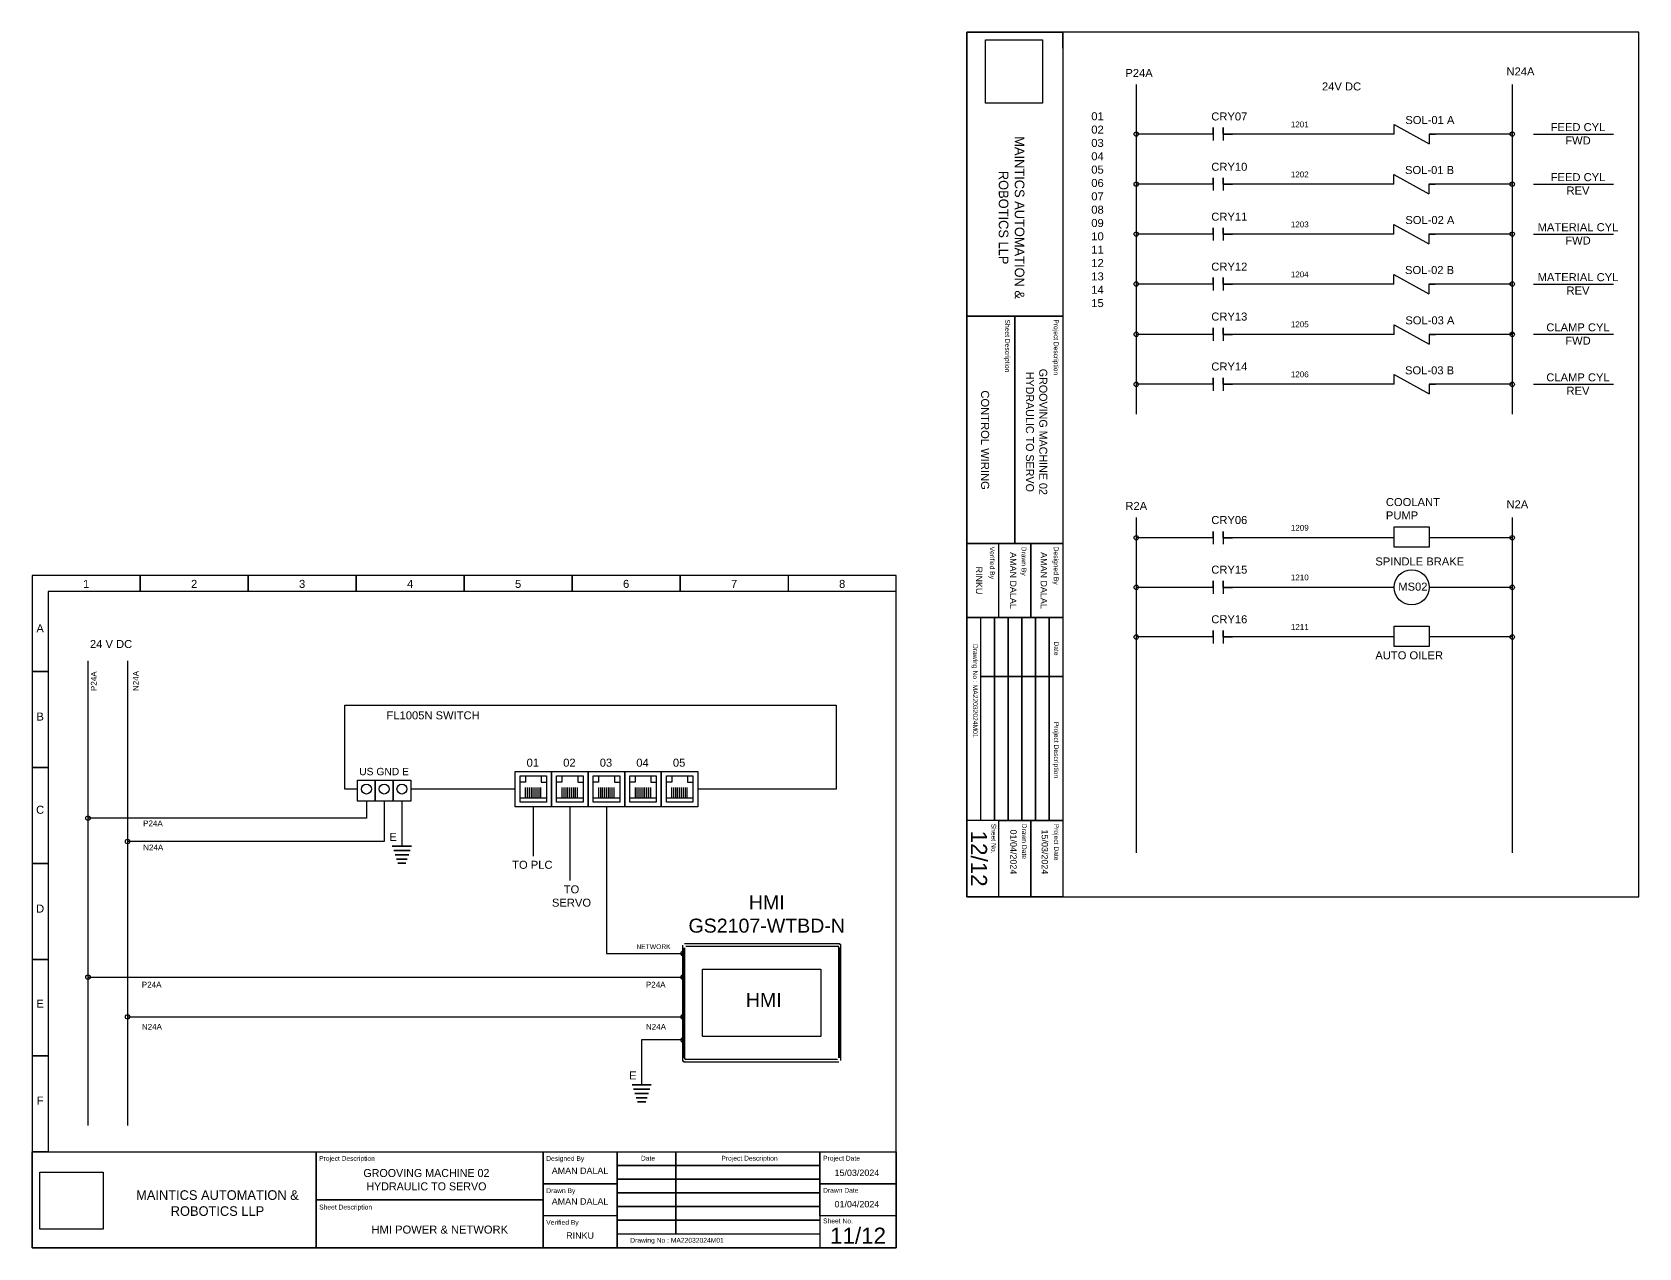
# Model space of a CAD drawing. Header units: millimetres. Extents: x -11 to 5160, y -11 to 2043.
# Drawn here: x 4292 to 4794, y 1095 to 1474 of the extents above; entities that cross this region are included whole.
import ezdxf

# ---------------------------------------------------------------- set-up
doc = ezdxf.new("R2010")
doc.units = ezdxf.units.MM
doc.styles.add('Annotative', font='arial.ttf')
doc.styles.get("Standard").update_dxf_attribs({"font": 'arial.ttf'})
picture_1 = doc.add_image_def('image1.jpg', size_in_pixel=(150, 135))

# ---------------------------------------------------------------- blocks, each defined once
blk = doc.blocks.new('WIRE CONNECTION DOT')
h = blk.add_hatch()
h.set_pattern_fill('ANGLE', color=256)
h.set_pattern_definition([(0, (-340.583, -408.029), (0, 6.985), [5.08, -1.905]), (90, (-340.583, -408.029), (-6.985, 4e-16), [5.08, -1.905])])
h.paths.add_polyline_path([(-0.7, 0, 1), (0.7, 0, 1)])
blk.add_circle((0, 0), 0.7)
blk = doc.blocks.new('A$C1800f2cd')
blk.add_circle((0.7, 0.7), 0.7)
blk = doc.blocks.new('NO Contact')
for p, q in [((3, 0), (0, 0)), ((3, 0), (3, 2)), ((3, 2), (3, -2)), ((6.11, 0), (6.11, 2)), ((6.11, 2), (6.11, -2)), ((6.11, 0), (9.11, 0))]:
    blk.add_line(p, q)
blk = doc.blocks.new('WIRE HALF DOT')
h = blk.add_hatch()
h.set_pattern_fill('ANGLE', color=256)
h.set_pattern_definition([(0, (-422.6584, -422.219), (0, 6.985), [5.08, -1.905]), (90, (-422.6584, -422.219), (-6.985, 4e-16), [5.08, -1.905])])
h.paths.add_polyline_path([(0, -0.7), (0, 0.7, 1)])
blk.add_line((0, 0.7), (0, -0.7))
blk.add_arc((0, 0), 0.7, 90, 270)
blk = doc.blocks.new('RJ45 FEMALE')
for p, q in [((3.32, -2.75), (3.32, 0.51)), ((3.92, -2.75), (3.92, 0.51)), ((4.52, -2.75), (4.52, 0.51)), ((5.11, -2.75), (5.11, 0.51)), ((5.71, -2.75), (5.71, 0.51)), ((6.31, -2.75), (6.31, 0.51)), ((6.91, -2.75), (6.91, 0.51)), ((7.51, -2.75), (7.51, 0.51)), ((8.11, -2.75), (8.11, 0.51)), ((1.58, -2.75), (9.85, -2.75))]:
    blk.add_line(p, q)
for points in [[(0, 5.51), (11.43, 5.51), (11.43, -5.51), (0, -5.51)], [(1.58, 4.11), (9.85, 4.11), (9.85, -4.11), (1.58, -4.11)]]:
    blk.add_lwpolyline(points, close=True)
for points in [[(3.25, 4.11), (3.25, 2.15), (1.58, 2.15)], [(8.18, 4.11), (8.18, 2.15), (9.85, 2.15)]]:
    blk.add_lwpolyline(points)

msp = doc.modelspace()

# ---------------------------------------------------------------- linework, layer by layer
for p, q in [((4614.308, 1469.167), (4614.308, 1474.167)), ((4637.251, 1457.777), (4637.251, 1354.85)), ((4754.739, 1457.777), (4754.739, 1354.85)), ((4661.262, 1442.342), (4637.251, 1442.342)), ((4717.814, 1442.342), (4664.368, 1442.342)), ((4717.814, 1442.342), (4715.814, 1442.342)), ((4717.814, 1442.342), (4717.814, 1445.363)), ((4717.814, 1445.363), (4728.8, 1439.321)), ((4754.739, 1442.342), (4728.8, 1442.342)), ((4728.8, 1442.342), (4728.8, 1439.321)), ((4728.8, 1442.342), (4730.8, 1442.342)), ((4761.39, 1442.343), (4786.39, 1442.343)), ((4761.39, 1442.343), (4786.39, 1442.343)), ((4661.262, 1426.721), (4637.251, 1426.721)), ((4717.718, 1426.721), (4664.368, 1426.721)), ((4717.718, 1426.721), (4715.718, 1426.721)), ((4717.718, 1426.721), (4717.718, 1429.742)), ((4717.718, 1429.742), (4728.704, 1423.699)), ((4754.739, 1426.721), (4728.704, 1426.721)), ((4728.704, 1426.721), (4728.704, 1423.699)), ((4728.704, 1426.721), (4730.704, 1426.721)), ((4761.39, 1426.721), (4786.39, 1426.721)), ((4761.39, 1426.721), (4786.39, 1426.721)), ((4661.262, 1411.112), (4637.251, 1411.112)), ((4717.718, 1411.112), (4664.368, 1411.112)), ((4717.718, 1411.112), (4715.718, 1411.112)), ((4717.718, 1411.112), (4717.718, 1414.133)), ((4717.718, 1414.133), (4728.704, 1408.09)), ((4754.739, 1411.112), (4728.704, 1411.112)), ((4728.704, 1411.112), (4728.704, 1408.09)), ((4728.704, 1411.112), (4730.704, 1411.112)), ((4761.39, 1411.101), (4786.39, 1411.101)), ((4761.39, 1411.101), (4786.39, 1411.101)), ((4717.718, 1395.503), (4717.718, 1398.524)), ((4717.718, 1398.524), (4728.704, 1392.481)), ((4661.262, 1395.503), (4637.251, 1395.503)), ((4717.718, 1395.503), (4664.368, 1395.503)), ((4717.718, 1395.503), (4715.718, 1395.503)), ((4754.739, 1395.503), (4728.704, 1395.503)), ((4728.704, 1395.503), (4728.704, 1392.481)), ((4728.704, 1395.503), (4730.704, 1395.503)), ((4761.39, 1395.492), (4786.39, 1395.492)), ((4761.39, 1395.492), (4786.39, 1395.492)), ((4717.814, 1379.789), (4717.814, 1382.81)), ((4717.814, 1382.81), (4728.8, 1376.767)), ((4661.262, 1379.789), (4637.251, 1379.789)), ((4717.814, 1379.789), (4664.368, 1379.789)), ((4717.814, 1379.789), (4715.814, 1379.789)), ((4754.739, 1379.789), (4728.8, 1379.789)), ((4728.8, 1379.789), (4728.8, 1376.767)), ((4728.8, 1379.789), (4730.8, 1379.789)), ((4761.39, 1379.818), (4786.39, 1379.818)), ((4761.39, 1379.818), (4786.39, 1379.818)), ((4717.814, 1364.196), (4717.814, 1367.217)), ((4717.814, 1367.217), (4728.8, 1361.174)), ((4661.262, 1364.196), (4637.251, 1364.196)), ((4717.814, 1364.196), (4664.368, 1364.196)), ((4717.814, 1364.196), (4715.814, 1364.196)), ((4754.739, 1364.196), (4728.8, 1364.196)), ((4728.8, 1364.196), (4728.8, 1361.174)), ((4728.8, 1364.196), (4730.8, 1364.196)), ((4761.39, 1364.196), (4786.39, 1364.196)), ((4761.39, 1364.196), (4786.39, 1364.196)), ((4637.251, 1322.591), (4637.251, 1217.878)), ((4754.739, 1322.591), (4754.739, 1217.878)), ((4661.262, 1316.282), (4637.251, 1316.282)), ((4717.814, 1316.282), (4664.368, 1316.282)), ((4717.814, 1316.282), (4715.814, 1316.282)), ((4754.739, 1316.282), (4728.8, 1316.282)), ((4325.97, 1304.532), (4325.97, 1299.532)), ((4325.97, 1299.532), (4325.97, 1304.532)), ((4359.72, 1304.532), (4359.72, 1299.532)), ((4359.72, 1299.532), (4359.72, 1304.532)), ((4393.47, 1304.532), (4393.47, 1299.532)), ((4393.47, 1299.532), (4393.47, 1304.532)), ((4427.22, 1304.532), (4427.22, 1299.532)), ((4427.22, 1299.532), (4427.22, 1304.532)), ((4460.97, 1304.532), (4460.97, 1299.532)), ((4460.97, 1299.532), (4460.97, 1304.532)), ((4494.72, 1304.532), (4494.72, 1299.532)), ((4494.72, 1299.532), (4494.72, 1304.532)), ((4528.47, 1304.532), (4528.47, 1299.532)), ((4661.262, 1300.784), (4637.251, 1300.784)), ((4717.814, 1300.784), (4664.368, 1300.784)), ((4717.814, 1300.784), (4715.814, 1300.784)), ((4754.739, 1300.784), (4728.8, 1300.784)), ((4562.22, 1299.532), (4297.22, 1299.532)), ((4297.22, 1299.532), (4297.22, 1124.532)), ((4661.262, 1285.287), (4637.251, 1285.287)), ((4717.814, 1285.287), (4664.368, 1285.287)), ((4717.814, 1285.287), (4715.814, 1285.287)), ((4754.739, 1285.287), (4728.8, 1285.287)), ((4297.22, 1274.532), (4292.22, 1274.532)), ((4292.22, 1274.532), (4297.22, 1274.532)), ((4297.22, 1244.532), (4292.22, 1244.532)), ((4292.22, 1244.532), (4297.22, 1244.532)), ((4404.763, 1219.974), (4410.763, 1219.974)), ((4410.763, 1219.974), (4404.763, 1219.974)), ((4405.201, 1218.617), (4410.325, 1218.617)), ((4410.325, 1218.617), (4405.201, 1218.617)), ((4405.628, 1217.294), (4409.898, 1217.294)), ((4409.898, 1217.294), (4405.628, 1217.294)), ((4406.067, 1215.936), (4409.46, 1215.936)), ((4409.46, 1215.936), (4406.067, 1215.936)), ((4297.22, 1214.532), (4292.22, 1214.532)), ((4292.22, 1214.532), (4297.22, 1214.532)), ((4406.494, 1214.614), (4409.033, 1214.614)), ((4409.033, 1214.614), (4406.494, 1214.614)), ((4297.22, 1184.532), (4292.22, 1184.532)), ((4292.22, 1184.532), (4297.22, 1184.532)), ((4309.672, 1179.033), (4495.602, 1179.033)), ((4322.047, 1166.658), (4495.602, 1166.658)), ((4297.22, 1154.532), (4292.22, 1154.532)), ((4292.22, 1154.532), (4297.22, 1154.532)), ((4479.685, 1145.453), (4485.685, 1145.453)), ((4485.685, 1145.453), (4479.685, 1145.453)), ((4480.124, 1144.096), (4485.247, 1144.096)), ((4485.247, 1144.096), (4480.124, 1144.096)), ((4480.551, 1142.773), (4484.82, 1142.773)), ((4484.82, 1142.773), (4480.551, 1142.773)), ((4480.989, 1141.416), (4484.382, 1141.416)), ((4484.382, 1141.416), (4480.989, 1141.416)), ((4481.416, 1140.093), (4483.955, 1140.093)), ((4483.955, 1140.093), (4481.416, 1140.093)), ((4297.22, 1124.532), (4292.22, 1124.532))]:
    msp.add_line(p, q)
at = {"color": 7, "linetype": 'Continuous'}
for p, q in [((4495.602, 1153.012), (4495.602, 1189.085)), ((4496.02, 1153.851), (4496.02, 1188.246)), ((4496.077, 1189.56), (4544.331, 1189.56)), ((4496.079, 1188.186), (4496.079, 1153.91)), ((4544.28, 1189.509), (4496.128, 1189.509)), ((4496.497, 1188.724), (4543.911, 1188.724)), ((4543.851, 1188.664), (4496.557, 1188.664)), ((4544.28, 1189.509), (4544.293, 1189.508)), ((4544.293, 1189.508), (4544.3, 1189.508)), ((4544.3, 1189.508), (4544.316, 1189.507)), ((4544.316, 1189.507), (4544.331, 1189.506)), ((4544.329, 1153.91), (4544.329, 1188.186)), ((4544.331, 1189.56), (4544.364, 1189.559)), ((4544.331, 1189.506), (4544.347, 1189.503)), ((4544.347, 1189.503), (4544.363, 1189.501)), ((4544.363, 1189.501), (4544.379, 1189.498)), ((4544.364, 1189.559), (4544.396, 1189.556)), ((4544.379, 1189.498), (4544.395, 1189.494)), ((4544.388, 1188.246), (4544.388, 1153.851)), ((4544.395, 1189.494), (4544.411, 1189.49)), ((4544.396, 1189.556), (4544.428, 1189.55)), ((4544.411, 1189.49), (4544.427, 1189.485)), ((4544.427, 1189.485), (4544.442, 1189.48)), ((4544.428, 1189.55), (4544.459, 1189.542)), ((4544.442, 1189.48), (4544.458, 1189.474)), ((4544.458, 1189.474), (4544.473, 1189.468)), ((4544.459, 1189.542), (4544.49, 1189.533)), ((4544.473, 1189.468), (4544.488, 1189.461)), ((4544.488, 1189.461), (4544.502, 1189.454)), ((4544.49, 1189.533), (4544.521, 1189.521)), ((4544.502, 1189.454), (4544.516, 1189.446)), ((4544.516, 1189.446), (4544.531, 1189.438)), ((4544.521, 1189.521), (4544.55, 1189.507)), ((4544.531, 1189.438), (4544.545, 1189.429)), ((4544.545, 1189.429), (4544.558, 1189.42)), ((4544.55, 1189.507), (4544.578, 1189.491)), ((4544.558, 1189.42), (4544.571, 1189.41)), ((4544.571, 1189.41), (4544.584, 1189.4)), ((4544.578, 1189.491), (4544.605, 1189.473)), ((4544.584, 1189.4), (4544.597, 1189.39)), ((4544.597, 1189.39), (4544.61, 1189.379)), ((4544.605, 1189.473), (4544.631, 1189.453)), ((4544.61, 1189.379), (4544.622, 1189.368)), ((4544.622, 1189.368), (4544.633, 1189.356)), ((4544.631, 1189.453), (4544.656, 1189.432)), ((4544.633, 1189.356), (4544.644, 1189.344)), ((4544.644, 1189.344), (4544.655, 1189.331)), ((4544.655, 1189.331), (4544.666, 1189.318)), ((4544.656, 1189.432), (4544.679, 1189.409)), ((4544.666, 1189.318), (4544.676, 1189.305)), ((4544.676, 1189.305), (4544.685, 1189.291)), ((4544.679, 1189.409), (4544.7, 1189.385)), ((4544.685, 1189.291), (4544.694, 1189.277)), ((4544.694, 1189.277), (4544.703, 1189.263)), ((4544.7, 1189.385), (4544.72, 1189.359)), ((4544.703, 1189.263), (4544.711, 1189.248)), ((4544.711, 1189.248), (4544.718, 1189.233)), ((4544.718, 1189.233), (4544.725, 1189.218)), ((4544.72, 1189.359), (4544.737, 1189.332)), ((4544.725, 1189.218), (4544.732, 1189.203)), ((4544.732, 1189.203), (4544.738, 1189.188)), ((4544.737, 1189.332), (4544.753, 1189.304)), ((4544.738, 1189.188), (4544.743, 1189.172)), ((4544.743, 1189.172), (4544.748, 1189.156)), ((4544.748, 1189.156), (4544.752, 1189.141)), ((4544.752, 1189.141), (4544.756, 1189.125)), ((4544.753, 1189.304), (4544.767, 1189.274)), ((4544.756, 1189.125), (4544.759, 1189.108)), ((4544.759, 1189.108), (4544.761, 1189.092)), ((4544.761, 1189.092), (4544.763, 1189.076)), ((4544.763, 1189.076), (4544.765, 1189.06)), ((4544.765, 1189.06), (4544.766, 1189.044)), ((4544.767, 1189.274), (4544.779, 1189.244)), ((4544.779, 1189.244), (4544.789, 1189.213)), ((4544.789, 1189.213), (4544.796, 1189.182)), ((4544.796, 1189.182), (4544.802, 1189.15)), ((4544.802, 1189.15), (4544.805, 1189.117)), ((4544.805, 1189.117), (4544.806, 1189.085)), ((4544.806, 1189.085), (4544.806, 1153.012)), ((4501.633, 1181.307), (4501.633, 1160.79)), ((4538.584, 1181.498), (4501.824, 1181.498)), ((4538.775, 1160.79), (4538.775, 1181.307)), ((4501.824, 1160.598), (4538.584, 1160.598)), ((4495.603, 1152.98), (4495.602, 1153.012)), ((4495.606, 1152.947), (4495.603, 1152.98)), ((4495.612, 1152.915), (4495.606, 1152.947)), ((4495.619, 1152.884), (4495.612, 1152.915)), ((4495.629, 1152.853), (4495.619, 1152.884)), ((4495.641, 1152.823), (4495.629, 1152.853)), ((4495.655, 1152.793), (4495.641, 1152.823)), ((4495.643, 1153.037), (4495.642, 1153.053)), ((4495.644, 1153.021), (4495.643, 1153.037)), ((4495.646, 1153.005), (4495.644, 1153.021)), ((4495.649, 1152.988), (4495.646, 1153.005)), ((4495.652, 1152.972), (4495.649, 1152.988)), ((4495.656, 1152.957), (4495.652, 1152.972)), ((4495.671, 1152.765), (4495.655, 1152.793)), ((4495.66, 1152.941), (4495.656, 1152.957)), ((4495.665, 1152.925), (4495.66, 1152.941)), ((4495.67, 1152.91), (4495.665, 1152.925)), ((4495.676, 1152.895), (4495.67, 1152.91)), ((4495.689, 1152.738), (4495.671, 1152.765)), ((4495.683, 1152.88), (4495.676, 1152.895)), ((4495.689, 1152.865), (4495.683, 1152.88)), ((4495.697, 1152.85), (4495.689, 1152.865)), ((4495.708, 1152.712), (4495.689, 1152.738)), ((4495.705, 1152.836), (4495.697, 1152.85)), ((4495.714, 1152.822), (4495.705, 1152.836)), ((4495.729, 1152.688), (4495.708, 1152.712)), ((4495.723, 1152.808), (4495.714, 1152.822)), ((4495.732, 1152.794), (4495.723, 1152.808)), ((4495.752, 1152.665), (4495.729, 1152.688)), ((4495.742, 1152.781), (4495.732, 1152.794)), ((4495.752, 1152.768), (4495.742, 1152.781)), ((4495.763, 1152.755), (4495.752, 1152.768)), ((4495.777, 1152.643), (4495.752, 1152.665)), ((4495.774, 1152.743), (4495.763, 1152.755)), ((4495.786, 1152.731), (4495.774, 1152.743)), ((4495.803, 1152.624), (4495.777, 1152.643)), ((4495.798, 1152.72), (4495.786, 1152.731)), ((4495.81, 1152.709), (4495.798, 1152.72)), ((4495.83, 1152.606), (4495.803, 1152.624)), ((4495.823, 1152.699), (4495.81, 1152.709)), ((4495.836, 1152.688), (4495.823, 1152.699)), ((4495.858, 1152.59), (4495.83, 1152.606)), ((4495.849, 1152.679), (4495.836, 1152.688)), ((4495.863, 1152.669), (4495.849, 1152.679)), ((4495.887, 1152.576), (4495.858, 1152.59)), ((4495.877, 1152.661), (4495.863, 1152.669)), ((4495.891, 1152.652), (4495.877, 1152.661)), ((4495.918, 1152.564), (4495.887, 1152.576)), ((4495.906, 1152.645), (4495.891, 1152.652)), ((4495.92, 1152.637), (4495.906, 1152.645)), ((4495.949, 1152.555), (4495.918, 1152.564)), ((4495.935, 1152.63), (4495.92, 1152.637)), ((4495.95, 1152.624), (4495.935, 1152.63)), ((4495.98, 1152.547), (4495.949, 1152.555)), ((4495.966, 1152.618), (4495.95, 1152.624)), ((4495.981, 1152.613), (4495.966, 1152.618)), ((4496.012, 1152.541), (4495.98, 1152.547)), ((4495.997, 1152.608), (4495.981, 1152.613)), ((4496.013, 1152.603), (4495.997, 1152.608)), ((4496.044, 1152.538), (4496.012, 1152.541)), ((4496.029, 1152.6), (4496.013, 1152.603)), ((4496.045, 1152.596), (4496.029, 1152.6)), ((4496.077, 1152.537), (4496.044, 1152.538)), ((4496.061, 1152.594), (4496.045, 1152.596)), ((4496.077, 1152.592), (4496.061, 1152.594)), ((4496.092, 1152.59), (4496.077, 1152.592)), ((4544.331, 1152.537), (4496.077, 1152.537)), ((4496.108, 1152.589), (4496.092, 1152.59)), ((4496.115, 1152.589), (4496.108, 1152.589)), ((4496.128, 1152.588), (4496.115, 1152.589)), ((4496.128, 1152.588), (4544.28, 1152.588)), ((4543.911, 1153.373), (4496.497, 1153.373)), ((4496.557, 1153.433), (4543.851, 1153.433))]:
    msp.add_line(p, q, dxfattribs=at)
for points in [[(4584.308, 1474.167), (4584.308, 1204.167), (4794.308, 1204.167), (4794.308, 1474.167)], [(4614.308, 1474.167), (4614.308, 1474.167), (4584.308, 1474.167), (4584.308, 1474.167)], [(4614.308, 1474.167), (4614.308, 1385.451), (4584.308, 1385.451), (4584.308, 1474.167)], [(4599.308, 1385.451), (4599.308, 1314.497), (4584.308, 1314.497), (4584.308, 1385.451)], [(4614.308, 1385.451), (4614.308, 1314.497), (4599.308, 1314.497), (4599.308, 1385.451)], [(4717.814, 1319.672), (4728.8, 1319.672), (4728.8, 1313.316), (4717.814, 1313.316)], [(4614.308, 1314.497), (4614.308, 1291.38), (4584.308, 1291.38), (4584.308, 1314.497)], [(4604.308, 1314.497), (4604.308, 1291.38), (4594.308, 1291.38), (4594.308, 1314.497)], [(4614.308, 1314.497), (4614.308, 1291.38), (4604.308, 1291.38), (4604.308, 1314.497)], [(4292.22, 1094.532), (4562.22, 1094.532), (4562.22, 1304.532), (4292.22, 1304.532)], [(4592.908, 1291.38), (4592.908, 1227.993), (4588.628, 1227.993), (4588.628, 1291.38)], [(4597.188, 1291.38), (4597.188, 1227.993), (4592.908, 1227.993), (4592.908, 1291.38)], [(4601.468, 1291.38), (4601.468, 1227.993), (4597.188, 1227.993), (4597.188, 1291.38)], [(4605.748, 1291.38), (4605.748, 1227.993), (4601.468, 1227.993), (4601.468, 1291.38)], [(4610.028, 1291.38), (4610.028, 1227.993), (4605.748, 1227.993), (4605.748, 1291.38)], [(4614.308, 1291.38), (4614.308, 1227.993), (4610.028, 1227.993), (4610.028, 1291.38)], [(4717.814, 1288.677), (4728.8, 1288.677), (4728.8, 1282.321), (4717.814, 1282.321)], [(4393.933, 1240.56), (4399.465, 1240.56), (4399.465, 1233.97), (4393.933, 1233.97)], [(4399.465, 1240.56), (4404.997, 1240.56), (4404.997, 1233.97), (4399.465, 1233.97)], [(4404.997, 1240.56), (4410.529, 1240.56), (4410.529, 1233.97), (4404.997, 1233.97)], [(4604.308, 1227.993), (4604.308, 1204.167), (4594.308, 1204.167), (4594.308, 1227.993)], [(4614.308, 1227.993), (4614.308, 1204.167), (4604.308, 1204.167), (4604.308, 1227.993)], [(4292.22, 1124.532), (4292.22, 1124.532), (4292.22, 1094.532), (4292.22, 1094.532)], [(4292.22, 1124.532), (4380.936, 1124.532), (4380.936, 1094.532), (4292.22, 1094.532)], [(4380.936, 1124.532), (4451.89, 1124.532), (4451.89, 1109.532), (4380.936, 1109.532)], [(4451.89, 1124.532), (4475.007, 1124.532), (4475.007, 1094.532), (4451.89, 1094.532)], [(4451.89, 1124.532), (4475.007, 1124.532), (4475.007, 1114.532), (4451.89, 1114.532)], [(4475.007, 1124.532), (4538.394, 1124.532), (4538.394, 1120.252), (4475.007, 1120.252)], [(4475.007, 1120.252), (4538.394, 1120.252), (4538.394, 1115.972), (4475.007, 1115.972)], [(4538.394, 1124.532), (4562.22, 1124.532), (4562.22, 1114.532), (4538.394, 1114.532)], [(4475.007, 1115.972), (4538.394, 1115.972), (4538.394, 1111.692), (4475.007, 1111.692)], [(4451.89, 1114.532), (4475.007, 1114.532), (4475.007, 1104.532), (4451.89, 1104.532)], [(4475.007, 1111.692), (4538.394, 1111.692), (4538.394, 1107.412), (4475.007, 1107.412)], [(4538.394, 1114.532), (4562.22, 1114.532), (4562.22, 1104.532), (4538.394, 1104.532)], [(4380.936, 1109.532), (4451.89, 1109.532), (4451.89, 1094.532), (4380.936, 1094.532)], [(4475.007, 1107.412), (4538.394, 1107.412), (4538.394, 1103.132), (4475.007, 1103.132)], [(4475.007, 1103.132), (4538.394, 1103.132), (4538.394, 1098.852), (4475.007, 1098.852)]]:
    msp.add_lwpolyline(points, close=True)
for points in [[(4614.308, 1204.167), (4584.308, 1204.167), (4584.308, 1474.167), (4614.308, 1474.167)], [(4614.308, 1469.167), (4614.308, 1204.167)], [(4584.308, 1272.998), (4584.308, 1291.38), (4614.308, 1291.38), (4614.308, 1272.998), (4588.628, 1272.998)], [(4309.669, 1277.87), (4309.669, 1132.789)], [(4322.044, 1277.87), (4322.044, 1132.789)], [(4588.628, 1272.998), (4614.308, 1272.998), (4614.308, 1227.993), (4584.308, 1227.993), (4584.308, 1272.998)], [(4393.933, 1237.797), (4389.89, 1237.797), (4389.89, 1263.975), (4543.512, 1263.975), (4543.512, 1237.797), (4500.26, 1237.797)], [(4443.114, 1237.797), (4410.529, 1237.797)], [(4396.699, 1233.97), (4396.699, 1228.709), (4309.669, 1228.709)], [(4402.231, 1233.97), (4402.231, 1221.425), (4322.044, 1221.425)], [(4448.828, 1232.291), (4448.828, 1216.869)], [(4460.257, 1232.291), (4460.257, 1209.199)], [(4471.687, 1232.291), (4471.687, 1186.473), (4495.602, 1186.473)], [(4562.22, 1124.532), (4562.22, 1094.532), (4292.22, 1094.532), (4292.22, 1124.532)], [(4297.22, 1124.532), (4562.22, 1124.532)], [(4493.39, 1094.532), (4475.007, 1094.532), (4475.007, 1124.532), (4493.39, 1124.532), (4493.39, 1098.852)], [(4493.39, 1098.852), (4493.39, 1124.532), (4538.394, 1124.532), (4538.394, 1094.532), (4493.39, 1094.532)]]:
    msp.add_lwpolyline(points)
at = {"ltscale": 2}
for points in [[(4407.763, 1233.97), (4407.763, 1233.97), (4407.763, 1219.974)], [(4495.602, 1159.443), (4482.685, 1159.449), (4482.685, 1145.453)]]:
    msp.add_lwpolyline(points, dxfattribs=at)
for centre, radius in [((4723.307, 1300.784), 5.493), ((4396.699, 1237.797), 1.539), ((4402.231, 1237.797), 1.539), ((4407.763, 1237.797), 1.539)]:
    msp.add_circle(centre, radius)
at = {"color": 7, "linetype": 'Continuous'}
for centre, radius, start, end in [((4543.851, 1188.186), 0.478, 0, 90), ((4543.911, 1188.246), 0.478, 0, 90), ((4501.824, 1181.307), 0.191, 90, 180), ((4538.584, 1181.307), 0.191, 0, 90), ((4501.824, 1160.79), 0.191, 180, 270), ((4538.584, 1160.79), 0.191, 270, 0), ((4496.497, 1153.851), 0.478, 180, 270), ((4496.557, 1153.91), 0.478, 180, 270)]:
    msp.add_arc(centre, radius, start, end, dxfattribs=at)

# ---------------------------------------------------------------- block references
for name, p in [('A$C1800f2cd', (4636.551, 1441.642)), ('NO Contact', (4658.262, 1442.342)), ('WIRE CONNECTION DOT', (4754.739, 1442.342)), ('A$C1800f2cd', (4636.551, 1426.021)), ('NO Contact', (4658.262, 1426.721)), ('WIRE CONNECTION DOT', (4754.739, 1426.721)), ('A$C1800f2cd', (4636.551, 1410.412)), ('NO Contact', (4658.262, 1411.112)), ('WIRE CONNECTION DOT', (4754.739, 1411.112)), ('A$C1800f2cd', (4636.551, 1394.803)), ('NO Contact', (4658.262, 1395.503)), ('WIRE CONNECTION DOT', (4754.739, 1395.503)), ('NO Contact', (4658.262, 1379.789)), ('A$C1800f2cd', (4636.551, 1379.089)), ('WIRE CONNECTION DOT', (4754.739, 1379.789)), ('NO Contact', (4658.262, 1364.196)), ('A$C1800f2cd', (4636.551, 1363.496)), ('WIRE CONNECTION DOT', (4754.739, 1364.196)), ('A$C1800f2cd', (4636.551, 1315.582)), ('NO Contact', (4658.262, 1316.282)), ('WIRE CONNECTION DOT', (4754.739, 1316.282)), ('A$C1800f2cd', (4636.551, 1300.084)), ('NO Contact', (4658.262, 1300.784)), ('WIRE CONNECTION DOT', (4754.739, 1300.784)), ('A$C1800f2cd', (4636.551, 1284.587)), ('NO Contact', (4658.262, 1285.287)), ('WIRE CONNECTION DOT', (4754.739, 1285.287)), ('RJ45 FEMALE', (4443.114, 1237.797)), ('RJ45 FEMALE', (4454.543, 1237.797)), ('RJ45 FEMALE', (4465.972, 1237.797)), ('RJ45 FEMALE', (4477.401, 1237.797)), ('RJ45 FEMALE', (4488.83, 1237.797)), ('WIRE CONNECTION DOT', (4309.672, 1228.71)), ('WIRE CONNECTION DOT', (4322.047, 1221.426)), ('WIRE HALF DOT', (4495.602, 1186.473)), ('WIRE CONNECTION DOT', (4309.672, 1179.033)), ('WIRE HALF DOT', (4495.602, 1179.033)), ('WIRE CONNECTION DOT', (4322.047, 1166.658)), ('WIRE HALF DOT', (4495.602, 1166.658)), ('WIRE HALF DOT', (4495.598, 1159.443))]:
    msp.add_blockref(name, p)

# ---------------------------------------------------------------- texts
at = {"attachment_point": 1, "style": 'Annotative'}
for s, insert, char_height, width in [('P24A', (4633.849, 1462.66), 2.5, 4.52353), ('N24A', (4752.946, 1463.141), 2.5, 2.5), ('\\pxqc;24V DC', (4690.713, 1458.467), 2.5, 21.37756), ('\\pxse3.74,qr;01\\P02\\P03\\P04\\P05\\P06\\P07\\P08\\P09\\P10\\P11\\P12\\P13\\P14\\P15', (4620.098, 1449.158), 2.5, 6.98624), ('CRY07', (4660.698, 1449.097), 2.5, 9.00145), ('1201', (4685.546, 1446.263), 1.8, 4.52353), ('SOL-01 A', (4721.327, 1447.98), 2.5, 18.58292), ('\\pxqc;FEED CYL\\PFWD', (4760.646, 1445.76), 2.5, 29.27954), ('CRY10', (4660.698, 1433.383), 2.5, 9.00145), ('SOL-01 B', (4721.231, 1432.359), 2.5, 24.17979), ('1202', (4685.546, 1430.642), 1.8, 4.52353), ('\\pxqc;FEED CYL\\PREV', (4760.646, 1430.137), 2.5, 29.27954), ('CRY11', (4660.698, 1417.79), 2.5, 9.00145), ('SOL-02 A', (4721.327, 1416.75), 2.5, 18.58292), ('1203', (4685.546, 1415.033), 1.8, 4.52353), ('\\pxqc;MATERIAL CYL\\PFWD', (4760.646, 1414.517), 2.5, 29.27954), ('CRY12', (4660.698, 1402.197), 2.5, 9.00145), ('SOL-02 B', (4721.231, 1401.129), 2.5, 24.17979), ('1204', (4685.546, 1399.424), 1.8, 4.52353), ('\\pxqc;MATERIAL CYL\\PREV', (4760.646, 1398.908), 2.5, 29.27954), ('CRY13', (4660.698, 1386.604), 2.5, 9.00145), ('1205', (4685.546, 1383.831), 1.8, 4.52353), ('SOL-03 A', (4721.327, 1385.427), 2.5, 18.58292), ('\\pxqc;CLAMP CYL\\PFWD', (4760.646, 1383.235), 2.5, 29.27954), ('CRY14', (4660.698, 1371.011), 2.5, 9.00145), ('1206', (4685.546, 1368.209), 1.8, 4.52353), ('SOL-03 B', (4721.231, 1369.806), 2.5, 24.17979), ('\\pxqc;CLAMP CYL\\PREV', (4760.646, 1367.612), 2.5, 29.27954), ('R2A', (4633.849, 1327.474), 2.5, 4.52353), ('COOLANT PUMP', (4715.251, 1328.676), 2.5, 24.17979), ('N2A', (4752.946, 1327.955), 2.5, 2.5), ('CRY06', (4660.698, 1323.068), 2.5, 9.00145), ('1209', (4685.546, 1320.295), 1.8, 4.52353), ('CRY15', (4660.698, 1307.571), 2.5, 9.00145), ('SPINDLE BRAKE', (4711.965, 1310.129), 2.5, 32.03506), ('\\pxqc;1', (4292.22, 1303.126), 2.5, 33.75), ('\\pxqc;2', (4325.97, 1303.126), 2.5, 33.75), ('\\pxqc;3', (4359.72, 1303.126), 2.5, 33.75), ('\\pxqc;4', (4393.47, 1303.126), 2.5, 33.75), ('\\pxqc;5', (4427.22, 1303.126), 2.5, 33.75), ('\\pxqc;6', (4460.97, 1303.126), 2.5, 33.75), ('\\pxqc;7', (4494.72, 1303.126), 2.5, 33.75), ('\\pxqc;8', (4528.47, 1303.126), 2.5, 33.75), ('1210', (4685.546, 1304.798), 1.8, 4.52353), ('MS02', (4719.131, 1302.27), 2.5, 9.00145), ('CRY16', (4660.698, 1292.074), 2.5, 9.00145), ('\\pxqc;A', (4292.22, 1289.252), 2.5, 5), ('1211', (4685.546, 1289.301), 1.8, 4.52353), ('\\pxqc;24 V DC', (4306.202, 1284.34), 2.5, 21.37756), ('AUTO OILER', (4711.965, 1280.815), 2.5, 32.03506), ('\\pxqc;B', (4292.22, 1261.684), 2.5, 5), ('\\pxqc;FL1005N SWITCH', (4389.89, 1262.074), 2.5, 55.25511), ('\\pxqc;01', (4445.39, 1247.287), 2.5, 6.5742), ('\\pxqc;02', (4456.819, 1247.287), 2.5, 6.5742), ('\\pxqc;03', (4468.249, 1247.287), 2.5, 6.5742), ('\\pxqc;04', (4479.678, 1247.287), 2.5, 6.5742), ('\\pxqc;05', (4491.107, 1247.287), 2.5, 6.5742), ('   US GND E', (4391.753, 1244.423), 2.3, 21.37756), ('\\pxqc;C', (4292.22, 1232.59), 2.5, 5), ('P24A', (4326.897, 1227.98), 1.8, 4.52353), ('N24A', (4326.905, 1220.458), 1.8, 2.5), ('E', (4403.849, 1224.125), 2.5, 4.52353), ('\\pxqc;D', (4292.22, 1201.722), 2.5, 5), ('\\pxqc;HMI\\PGS2107-WTBD-N', (4488.534, 1204.631), 4.37652, 66.49417), ('NETWORK', (4481.046, 1189.328), 1.5, 4.52353), ('P24A', (4326.498, 1177.623), 1.8, 4.52353), ('P24A', (4484.01, 1177.623), 1.8, 4.52353), ('\\pxqc;E', (4292.22, 1172.031), 2.5, 5), ('HMI', (4515.233, 1174.144), 4.3765, 10.72246), ('N24A', (4326.506, 1164.46), 1.8, 2.5), ('N24A', (4484.018, 1164.46), 1.8, 2.5), ('E', (4478.771, 1149.604), 2.5, 4.52353), ('\\pxqc;F', (4292.22, 1141.778), 2.5, 5), ('Designed By', (4452.877, 1123.2), 1.5, 22.12958), ('\\pxqc;Date', (4475.994, 1123.266), 1.5, 17.39528), ('\\pxqc;Project Description', (4494.377, 1123.266), 1.5, 44.01766), ('Project Date', (4539.382, 1123.266), 1.5, 22.83874), ('\\pxqc;AMAN DALAL', (4451.89, 1119.619), 2, 23.11684), ('\\pxqc;15/03/2024', (4538.394, 1118.972), 2, 23.11684), ('Drawn By', (4452.877, 1113.136), 1.5, 22.12958), ('\\pxqc;AMAN DALAL', (4451.89, 1110.035), 2, 23.11684), ('Drawn Date', (4539.382, 1113.24), 1.5, 22.83874), ('Sheet Description', (4381.923, 1108.001), 1.5, 34.98019), ('\\pxqc;01/04/2024', (4538.394, 1109.178), 2, 23.11684), ('\\pxqc;HMI POWER & NETWORK', (4380.936, 1101.487), 2.5, 77.34131), ('Verified By', (4452.877, 1103.221), 1.5, 22.12958), ('Sheet No.', (4539.382, 1103.694), 1.5, 22.83874), ('\\pxqc;11/12', (4538.394, 1100.847), 5, 23.82599), ('\\pxqc;RINKU', (4451.89, 1099.371), 2, 23.11684), ('Drawing No : MA22032024M01', (4479.118, 1097.64), 1.5, 44.01766)]:
    msp.add_mtext(s, dxfattribs=dict(at, insert=insert, char_height=char_height, width=width))
at = {"attachment_point": 1, "rotation": 270}
for s, width, insert, char_height in [('\\pxqc;{\\Ftxt|c0;MAINTICS AUTOMATION &\\PROBOTICS LLP}', 66.55986, (4602.293, 1449.535), 3), ('{\\Ftxt|c0;Project Description}', 34.98019, (4612.976, 1384.464), 1.5), ('\\pxqc;{\\Ftxt|c0;GROOVING MACHINE 02\\PHYDRAULIC TO SERVO}', 66.4073, (4609.431, 1382.555), 2.5)]:
    msp.add_mtext_dynamic_manual_height_columns(s, width=width, gutter_width=12.5, heights=[0], dxfattribs=dict(at, insert=insert, char_height=char_height))
at = {"attachment_point": 1, "style": 'Annotative'}
for s, insert, char_height, width, rotation in [('Sheet Description', (4597.777, 1384.464), 1.5, 34.98019, 270), ('\\pxqc;CONTROL WIRING', (4591.263, 1385.451), 2.5, 77.34131, 270), ('Verified By', (4592.997, 1313.51), 1.5, 22.12958, 270), ('\\pxqc;AMAN DALAL', (4599.811, 1314.497), 2, 23.11684, 270), ('Drawn By', (4602.912, 1313.51), 1.5, 22.12958, 270), ('\\pxqc;AMAN DALAL', (4609.395, 1314.497), 2, 23.11684, 270), ('Designed By', (4612.976, 1313.51), 1.5, 22.12958, 270), ('\\pxqc;RINKU', (4589.147, 1314.497), 2, 23.11684, 270), ('Drawing No : MA22032024M01', (4587.719, 1283.105), 1.5, 44.01766, 270), ('\\pxqc;Date', (4613.042, 1290.393), 1.5, 17.39528, 270), ('P24A', (4310.569, 1268.394), 1.8, 4.52353, 90), ('N24A', (4323.732, 1268.402), 1.8, 2.5, 90), ('\\pxqc;Project Description', (4613.042, 1272.011), 1.5, 44.01766, 270), ('Sheet No.', (4593.47, 1227.006), 1.5, 22.83874, 270), ('Drawn Date', (4603.016, 1227.006), 1.5, 22.83874, 270), ('Project Date', (4613.042, 1227.006), 1.5, 22.83874, 270), ('\\pxqc;12/12', (4590.623, 1227.993), 5, 23.82599, 270), ('\\pxqc;01/04/2024', (4599.88, 1229.714), 2, 23.11684, 270), ('\\pxqc;15/03/2024', (4609.673, 1229.714), 2, 23.11684, 270)]:
    msp.add_mtext(s, dxfattribs=dict(at, insert=insert, char_height=char_height, width=width, rotation=rotation))
at = {"attachment_point": 1}
for s, width, insert, char_height in [('TO PLC', 17.42193, (4442.224, 1215.404), 2.5), ('\\pxqc;TO SERVO', 14.23078, (4453.654, 1207.734), 2.5), ('{\\Ftxt|c0;Project Description}', 34.98019, (4381.923, 1123.2), 1.5), ('\\pxqc;{\\Ftxt|c0;GROOVING MACHINE 02\\PHYDRAULIC TO SERVO}', 66.4073, (4382.222, 1119.149), 2.5), ('\\pxqc;{\\Ftxt|c0;MAINTICS AUTOMATION &\\PROBOTICS LLP}', 66.55986, (4316.853, 1112.517), 3)]:
    msp.add_mtext_dynamic_manual_height_columns(s, width=width, gutter_width=12.5, heights=[0], dxfattribs=dict(at, insert=insert, char_height=char_height))

# ---------------------------------------------------------------- pictures from other files: only their frames are drawn
image = msp.add_image(picture_1, insert=(4590.147, 1471.743), size_in_units=(19.751, 17.776), rotation=-90)
image.dxf.flags = 7
image = msp.add_image(picture_1, insert=(4294.645, 1100.371), size_in_units=(19.751, 17.776))
image.dxf.flags = 7

doc.saveas('drawing.dxf')
